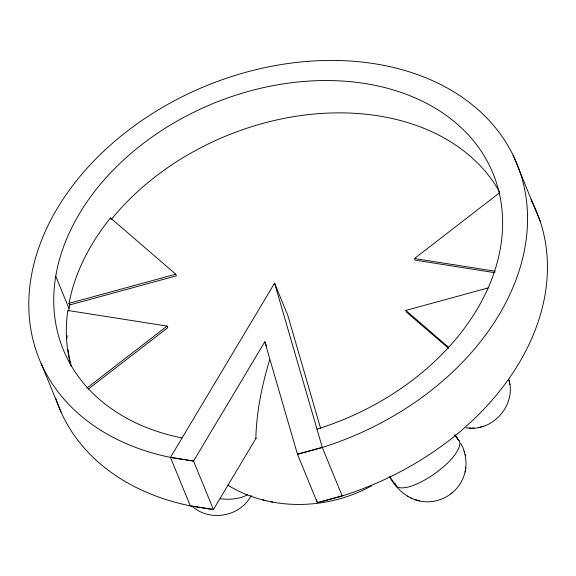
<?xml version="1.0" encoding="UTF-8"?>
<svg xmlns="http://www.w3.org/2000/svg" width="576" height="576" viewBox="0 0 576 576"><rect width="100%" height="100%" fill="white"/><g stroke="black" fill="none" stroke-linecap="round" stroke-linejoin="round"><path stroke-width="0.86" d="M465.682 468.713L466.106 462.73L465.127 454.514M451.807 493.099C458.748 487.577 463.608 479.506 465.314 470.815M465.113 472.003L465.905 467.417M269.647 359.87C261.943 385.409 256.464 411.826 255.845 438.559L255.254 438.509M251.186 495.439C240.689 516.463 210.01 522.223 192.557 506.57M256.183 437.99L213.43 509.53L190.332 505.894L170.453 457.409L274.579 283.183L287.834 315.504L320.702 428.645M266.508 345.953L264.809 341.813L193.543 461.052L213.43 509.53L190.332 505.894A258.041 189.943 -22.3 0 1 55.706 398.174M389.477 476.46C397.613 492.25 414.814 504.482 433.073 501.365C439.69 500.378 446.04 497.671 451.282 493.51M450.958 493.776L452.405 492.61M86.818 388.102L167.083 326.088L167.746 327.708L88.15 389.196M494.899 272.7L415.116 260.136L414.454 258.523L499.399 192.895M371.765 485.712C327.953 509.962 271.109 511.589 227.83 485.208M465.948 427.709C492.12 432.677 516.449 405.302 508.975 379.922L509.875 384.71M170.453 457.409L193.543 461.052L170.453 457.409A258.041 189.943 -22.3 0 1 97.769 156.974A258.041 189.943 -22.3 0 1 497.837 130.716A258.041 189.943 -22.3 0 1 322.294 447.444L297.461 454.234L264.809 341.813M68.983 303.35L175.738 274.19L176.4 275.81L69.646 304.97L68.983 303.35A232.236 170.95 -22.3 0 1 110.513 217.951L175.738 274.19M448.589 348.358L406.462 312.041L405.799 310.421L488.369 287.87M316.346 499.277L317.347 502.711L342.18 495.922L322.294 447.444L297.461 454.234L317.347 502.711L342.18 495.922A258.041 189.943 -22.3 0 0 530.935 199.656M478.879 427.428L480.787 426.931M481.694 426.694L483.437 426.24M469.073 428.069L471.01 428.069M472.226 428.054L474.055 428.054M414.454 258.523L495.122 271.224M167.083 326.088L67.795 310.457A232.236 170.95 -22.3 0 0 70.949 365.89M262.512 499.81L266.004 500.594M270.576 501.61L272.772 502.106M414.958 499.709L419.508 500.954M407.455 496.21L408.593 496.807M410.609 497.858L411.703 498.427M405.799 310.421L448.603 347.328M454.896 434.923L459.058 440.748M389.455 476.417L396.216 485.906M460.735 443.426L462.974 447.71L465.43 455.717M513.05 155.095L540.144 221.191M110.513 217.951L111.175 219.564M55.75 276.206L69.005 308.52M41.227 363.708L61.114 412.186M274.579 283.183L322.294 447.444M464.227 451.058L464.544 452.297M70.949 364.99A232.236 170.95 -22.3 0 1 68.04 349.524M67.09 338.069A232.236 170.95 -22.3 0 1 67.01 335.398M68.602 311.09A232.236 170.95 -22.3 0 1 69.782 304.25M111.42 219.276A232.236 170.95 -22.3 0 1 320.148 113.544A232.236 170.95 -22.3 0 1 499.572 191.894M182.052 437.998A232.236 170.95 -22.3 0 1 115.603 167.645A232.236 170.95 -22.3 0 1 476.014 143.993A232.236 170.95 -22.3 0 1 316.98 429.142M457.718 439.43A38.707 12.852 -35.5 0 1 434.405 473.904A38.707 12.852 -35.5 0 1 395.136 483.552M247.795 494.546A38.707 21.175 12.8 0 1 220.198 498.816M458.676 440.251L455.054 435.168L458.676 440.251"/></g></svg>
